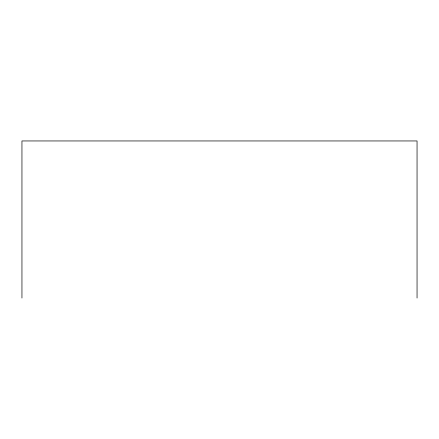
<?xml version="1.0" encoding="UTF-8"?>
<svg xmlns="http://www.w3.org/2000/svg" width="439" height="439" viewBox="0 0 439 439"><rect width="100%" height="100%" fill="white"/><g stroke="black" fill="none" stroke-linecap="round" stroke-linejoin="round"><path stroke-width="0.66" d="M417.05 298.048L417.05 140.952L21.95 140.952L21.95 298.048"/></g></svg>
